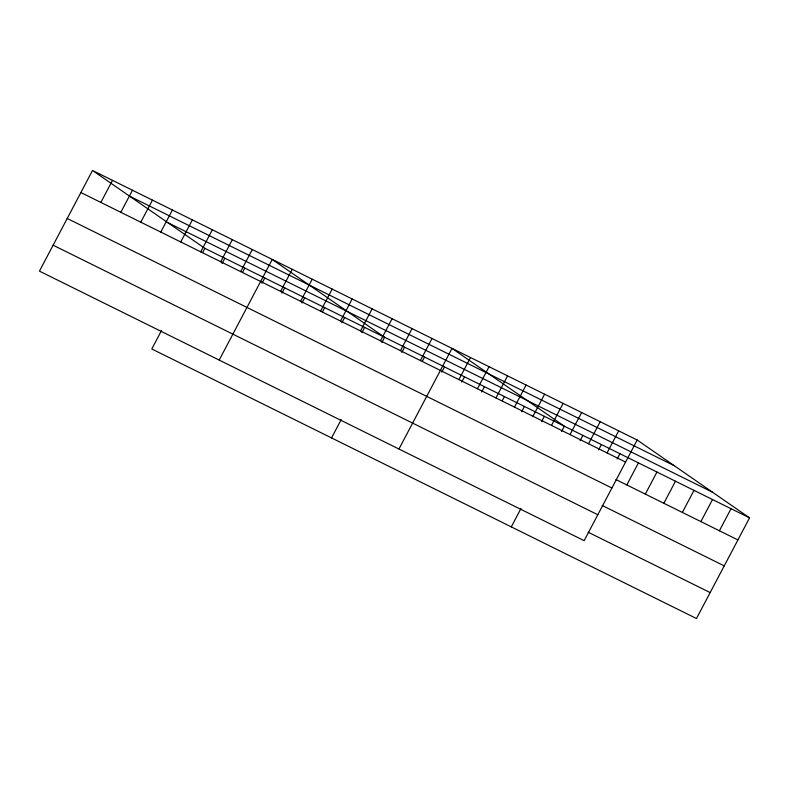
<?xml version="1.0" encoding="UTF-8"?>
<svg xmlns="http://www.w3.org/2000/svg" width="789" height="789" viewBox="0 0 789 789"><rect width="100%" height="100%" fill="white"/><g stroke="black" fill="none" stroke-linecap="round" stroke-linejoin="round"><path stroke-width="1.18" d="M92.52 170.473L39.45 271.13L584.146 540.672L637.206 440.025L92.52 170.473L204.854 248.328L749.55 517.87L696.48 618.527L151.794 348.975L161.479 330.601M100.854 202.418L112.492 180.365M120.825 212.3L132.463 190.248M140.797 222.192L152.435 200.13M160.769 232.074L172.406 210.012M180.75 241.957L192.378 219.894M200.722 251.839L212.349 229.777M202.645 252.529L204.854 248.328M220.693 261.721L232.321 239.659M222.064 263.457L224.826 258.21M240.665 271.603L252.293 249.541M242.588 272.294L244.797 268.092M219.194 360.08L272.264 259.433L384.608 337.278L381.837 342.525M262.007 283.231L264.769 277.975M280.608 291.368L292.236 269.315M281.979 293.113L284.75 287.857M300.579 301.26L312.207 279.198M301.95 302.996L304.722 297.739M320.551 311.142L332.179 289.08M322.474 311.823L324.693 307.621M340.523 321.024L352.15 298.962M341.893 322.76L344.665 317.513M360.494 330.907L372.122 308.844M361.865 332.642L364.636 327.396M380.466 340.789L392.094 318.726M331.538 437.925L341.223 419.551M400.437 350.671L412.065 328.618M401.808 352.407L404.579 347.16M420.409 360.553L432.037 338.501M422.332 361.244L424.551 357.042M398.948 449.03L452.008 348.383L564.352 426.228L561.581 431.475M441.751 372.181L444.523 366.924M458.902 379.608L470.53 357.545M461.723 382.063L464.494 376.807M477.424 388.77L489.052 366.707M481.694 391.946L484.466 386.689M495.946 397.932L507.574 375.88M502.218 400.782L504.437 396.581M514.458 407.094L526.095 385.042M521.637 411.71L524.409 406.463M532.979 416.267L544.607 394.204M541.609 421.592L544.38 416.345M551.501 425.429L563.129 403.366M511.292 526.874L520.977 508.501M570.023 434.591L581.651 412.539M580.102 440.647L582.874 435.39M588.535 443.753L600.173 421.701M598.624 449.809L601.396 444.552M607.057 452.925L618.684 430.863M617.146 458.971L619.917 453.724M626.801 484.949L638.429 462.887M645.323 494.111L656.951 472.049M663.845 503.274L675.473 481.211M682.357 512.436L693.995 490.383M700.879 521.608L712.506 499.545M719.4 530.77L731.028 508.708M129.583 196.165L674.279 465.717M167.781 222.636L712.477 492.188M80.882 192.536L625.578 462.088M615.913 479.554L737.922 539.932M67.213 218.474L611.909 488.026M602.234 505.493L724.243 565.871M53.119 245.192L597.815 514.744M588.15 532.21L710.159 592.588M637.206 440.025L749.55 517.87"/></g></svg>
